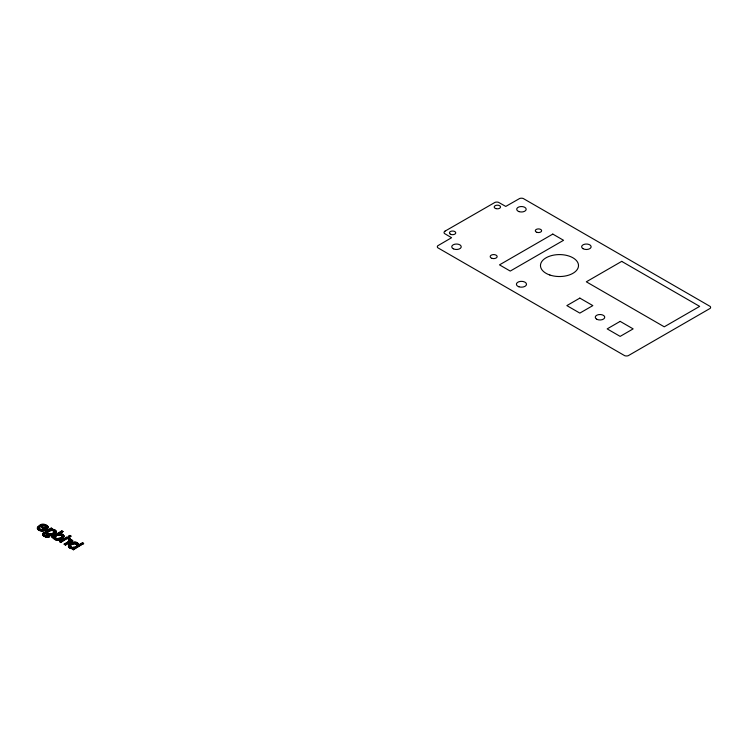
<?xml version="1.0" encoding="UTF-8"?>
<svg xmlns="http://www.w3.org/2000/svg" width="748" height="748" viewBox="0 0 748 748"><rect width="100%" height="100%" fill="white"/><g stroke="black" fill="none" stroke-linecap="round" stroke-linejoin="round"><path stroke-width="1.12" d="M70.527 543.357L68.694 545.498L68.666 546.61L72.276 548.191L72.35 549.191L73.285 548.649C60.747 548.331 76.371 536.802 78.662 544.909L78.512 543.871M52.341 529.762L52.379 528.677L51.303 528.06L42.692 533.717L42.795 535.325L45.497 537.055L49.331 536.877L48.143 535.68C45.656 536.961 42.075 533.52 46.152 532.408C46.479 541.496 64.365 529.687 51.322 529.294L51.322 529.808L54.099 530.042L54.099 529.519M72.584 547.414C84.477 545.675 70.368 539.158 70.293 546.891L72.584 547.938L70.293 546.377M70.293 546.891C69.358 542.328 81.111 543.3 75.847 547.04L75.847 546.526M62.103 536.737L62.103 536.213L60.635 538.261C63.524 537.195 61.663 533.633 59.073 534.455C56.352 533.249 54.211 539.345 54.931 536.849M39.064 527.63L39.298 529.135L39.41 527.088L38.232 526.405C35.091 530.22 42.514 532.277 45.132 530.351C52.566 527.349 42.963 521.3 39.13 525.713L44.534 529.35M44.3 534.689C43.758 535.718 45.03 532.791 46.152 532.922L46.152 532.408M54.903 537.728C55.417 534.128 61.617 535.016 62.131 535.839M47.189 532.417C46.488 534.932 48.695 528.808 51.388 529.995C53.632 528.584 55.006 533.595 54.277 530.996M54.38 531.342C53.594 533.876 49.19 535.203 47.264 533.109M53.716 538.457L53.678 537.298L52.706 537.859L51.668 536.737L52.706 537.335L53.678 536.784L53.716 538.457C57.989 544.357 70.508 534.194 59.242 533.707L59.242 534.231L61.86 534.502L61.86 533.988M78.662 544.394L78.577 544.955L82.439 542.721L83.608 543.394L73.398 549.799L72.35 549.191M46.049 533.558L46.152 532.922M42.589 534.773L42.692 533.717M46.208 527.639L45.432 528.256C34.726 525.788 47.666 523.273 46.208 527.639L46.208 528.153C47.311 525.76 42.804 525.274 41.411 526.349L44.618 528.294M37.4 528.182L37.811 527.34M37.409 528.097C39.466 531.94 46.385 530.912 48.022 527.172M53.716 537.943C56.352 540.935 62.187 539.691 63.87 536.288M46.049 533.044C47.835 536.727 54.473 535.129 55.988 531.8L55.82 530.743M47.189 532.941C48.508 530.828 52.341 529.416 54.277 531.519M39.41 527.088L39.027 528.658M42.692 534.231L43.543 532.688M69.873 538.532L70.34 540.58L71.658 539.813L72.743 540.954L65.403 545.189L64.225 543.992C65.328 543.085 71.855 541.038 68.18 538.99L69.873 538.532L70.546 540.402L70.546 539.336M64.225 544.507L68.676 541.898L69.115 541M45.17 532.118L51.303 528.06M51.322 529.294L52.379 528.677M51.322 529.808L52.379 529.201M51.668 536.737L61.878 530.846L63.038 531.519L59.242 534.231M52.594 536.718L60.953 531.903M59.242 533.707L63.038 531.519M59.606 541.318L66.946 537.092L68.105 537.756L60.766 542.515L59.606 541.318L60.766 541.991L68.105 537.756M68.349 536.279L69.816 535.428L70.995 536.11L69.517 537.475L68.349 536.279L69.517 536.961L70.995 536.11M59.606 541.842L61.439 540.785M63.271 539.719L66.946 537.606L68.105 538.28M64.225 543.992L65.403 544.666L72.743 540.43M79.54 544.909L81.476 543.796M72.276 548.191L73.285 548.134L72.35 548.677L73.398 549.284L83.608 543.394M39.298 528.612L41.832 529.565L44.534 528.836L39.13 525.713M55.006 537.55L57.325 538.607L60.635 537.747M42.589 534.259L45.497 536.531L49.331 536.363M72.332 543.076L71.425 543.422L71.425 542.908M41.757 525.049L40.57 525.479L40.57 524.965M73.22 547.396L73.22 547.91L74.548 547.63M39.859 529.565L41.131 530.023L41.131 529.5M47.507 533.418L48.396 534.446L48.396 533.932M55.651 538.663L56.156 538.382M78.512 544.385L76.763 542.59M83.608 543.908L82.439 542.721M39.41 527.602L38.232 526.405M49.331 536.877L48.143 535.68M47.994 527.125L46.657 525.133M63.861 536.269L62.636 534.353M54.838 530.369L55.436 530.8L55.436 530.276M69.321 539.991L69.368 541.159L68.18 538.99M78.129 543.394L78.129 543.908M77.512 542.945L77.512 543.459M77.287 544.301L77.353 545.526M77.175 545.395L77.175 545.909M77.035 543.992L77.035 544.507M76.866 545.778L76.866 546.292M76.642 543.712L76.642 544.226M76.128 543.469L76.128 543.983M75.95 542.347L75.95 542.861M75.567 543.31L75.567 543.833M75.099 542.225L75.099 542.739M74.959 543.244L74.959 543.759M74.304 543.263L74.304 543.777M74.183 542.216L74.183 542.739M73.893 547.293L73.893 547.807M73.622 543.357L73.622 543.871M73.398 549.284L73.398 549.799M73.248 542.337L73.248 542.852M72.949 543.534L72.949 544.058M71.995 547.358L71.995 547.873M71.658 539.813L71.658 540.327M71.621 544.133L71.621 544.656M71.453 547.209L71.453 547.732M71.35 548.106L71.35 548.621M70.967 546.984L70.967 547.508M70.639 544.871L70.639 545.385M70.555 546.695L70.555 547.218M70.49 547.882L70.49 548.406M70.321 538.897L70.321 539.411M70.349 545.255L70.349 545.769M70.19 545.647L70.172 546.545M69.816 535.428L69.816 535.951M69.723 543.89L69.723 544.404M69.704 547.517L69.704 548.041M69.517 536.961L69.517 537.475M69.386 538.298L69.386 538.822M69.078 539.663L69.078 540.178M69.106 544.432L69.106 544.946M69.078 547.087L69.078 547.601M68.676 541.384L68.676 541.898M68.694 544.983L68.694 545.498M68.666 546.61L68.666 547.125M68.479 545.544L68.47 546.61M68.049 541.786L68.049 542.3M66.946 537.092L66.946 537.606M65.403 544.666L65.403 545.189M63.861 535.755L63.87 536.802M63.655 535.25L63.655 535.764M63.673 536.84L63.673 537.354M63.253 534.783L63.253 535.306M63.281 537.373L63.281 537.887M62.701 537.896L62.701 538.41M62.009 535.484L62.009 535.998M61.878 530.846L61.878 531.361M61.934 536.606L61.934 537.129M61.925 538.41L61.925 538.925M61.747 535.166L61.747 535.68M61.635 536.999L61.635 537.513M61.345 534.876L61.345 535.39M61.027 533.754L61.027 534.278M60.99 538.887L60.99 539.402M60.85 534.642L60.85 535.166M60.766 541.991L60.766 542.515M60.308 534.502L60.308 535.016M60.158 533.661L60.158 534.184M60.046 539.243L60.046 539.766M59.709 534.437L59.709 534.951M59.326 538.326L58.662 539.018L58.662 538.504M59.073 534.455L59.073 534.97M59.092 539.486L59.092 540M58.4 534.558L58.4 535.072M58.138 539.607L58.138 540.121M57.979 538.597L57.979 539.112M57.736 534.736L57.736 535.259M57.325 538.607L57.325 539.121M57.203 539.607L57.203 540.121M56.717 538.541L56.717 539.056M56.418 535.344L56.418 535.858M56.315 539.486L56.315 540M56.007 531.248L55.988 532.314M55.773 532.361L55.773 532.875M55.492 539.243L55.492 539.757M55.361 532.913L55.361 533.427M55.408 536.082L55.408 536.606M55.259 537.868L55.259 538.382M55.109 536.466L55.109 536.98M54.754 533.446L54.754 533.96M54.726 538.878L54.726 539.392M54.024 530.687L54.024 531.202M54.165 532.09L53.847 532.987L53.847 532.464M54.09 538.42L54.09 538.943M53.95 533.969L53.95 534.483M53.632 530.407L53.632 530.921M53.678 536.784L53.575 537.924M53.267 529.322L53.267 529.836M53.136 530.173L53.136 530.687M53.061 534.418L53.061 534.932M52.799 533.231L52.799 533.745M52.706 537.335L52.706 537.859M52.594 530.023L52.594 530.547M52.154 534.755L52.154 535.269M52.014 529.967L52.014 530.482M51.388 529.995L51.388 530.51M51.481 533.838L50.817 534.53L50.817 534.016M51.229 534.979L51.229 535.493M50.742 530.098L50.742 530.622M50.163 534.119L50.163 534.633M50.275 535.091L50.275 535.605M50.079 530.295L50.079 530.809M49.527 534.137L49.527 534.661M49.349 535.091L49.349 535.605M48.938 534.072L48.938 534.596M48.723 530.921L48.723 531.435M48.751 536.596L48.751 537.111M48.508 534.988L48.508 535.503M48.143 536.746L48.143 537.26M47.994 526.611L48.022 527.686M47.835 527.742L47.835 528.256M47.9 533.698L47.9 534.212M47.76 526.087L47.76 526.601M47.685 531.678L47.685 532.193M47.741 534.773L47.741 535.288M47.498 536.812L47.498 537.326M47.32 525.592L47.32 526.106M47.442 528.303L47.442 528.817M47.367 532.052L47.367 532.567M47.152 532.782L47.152 533.296M47.059 534.455L47.059 534.97M46.844 528.845L46.844 529.36M46.834 536.802L46.834 537.316M46.441 526.648L46.404 527.836M46.488 534.035L46.488 534.558M46.283 526.33L46.283 526.854M46.152 533.576L46.152 534.091M46.161 536.709L46.161 537.223M46.049 529.369L46.049 529.883M45.768 532.632L45.768 533.146M45.619 525.779L45.619 526.293M45.553 524.647L45.553 525.161M45.497 536.531L45.497 537.055M45.132 529.827L45.132 530.351M45.123 535.362L45.123 535.877L44.628 535.026M44.693 533.371L44.693 533.894M44.665 525.405L44.665 525.919M44.319 524.376L44.319 524.89M44.207 530.173L44.207 530.687M44.179 534.044L44.151 534.885M44.188 535.951L44.188 536.466M43.534 525.292L43.534 525.807M43.543 529.294L42.589 530.042L42.589 529.519M43.337 535.372L43.337 535.886M43.262 530.397L43.262 530.912M43.019 524.339L43.019 524.853M43.038 533.184L43.038 533.707M42.795 534.811L42.795 535.325M42.393 525.433L42.393 525.956M42.299 530.5L42.299 531.015M41.832 529.565L41.832 530.089M41.355 530.482L41.355 530.996M40.467 529.332L40.467 529.846M40.457 530.341L40.457 530.856M39.616 530.08L39.616 530.594M38.821 529.696L38.821 530.21M38.26 529.322L38.26 529.836M37.839 528.93L37.839 529.444M37.54 527.246L37.54 527.761M37.55 528.527L37.55 529.042M37.4 527.667L37.409 528.612M445.06 231.123L444.518 231.534A3.488 2.01 0 0 0 444.518 233.544L451.568 237.714L437.795 245.755A3.488 2.01 0 0 0 437.795 247.766L624.739 355.702A3.488 2.01 0 0 0 628.226 355.702L710.133 308.41A3.488 2.01 0 0 0 710.133 306.399L523.189 198.472A3.488 2.01 0 0 0 519.701 198.472L505.77 206.42L498.551 202.343A3.488 2.01 0 0 0 495.064 202.343L445.06 231.123M552.8 234.087L499.496 264.867L510.248 271.075L563.553 240.295L552.8 234.087M621.71 261.379L586.32 281.809L664.261 326.811L699.651 306.381L621.71 261.379M579.84 298.106L566.853 305.605L579.84 313.103L592.837 305.605L579.84 298.106M620.157 321.378L607.17 328.886L620.157 336.385L633.145 328.886L620.157 321.378M596.642 319.181A4.75 2.74 0 0 0 604.59 317.956A4.75 2.74 0 0 0 598.774 314.599A4.75 2.74 0 0 0 596.642 319.181M549.864 275.021A19.009 10.968 0 0 0 578.503 265.652A19.009 10.968 0 0 0 550.126 256.012A19.009 10.968 0 0 0 549.864 275.021M583.038 248.701A4.75 2.74 0 0 0 590.985 247.476A4.75 2.74 0 0 0 585.17 244.11A4.75 2.74 0 0 0 583.038 248.701M536.886 232.31A3.16 1.823 0 0 0 541.636 230.73A3.16 1.823 0 0 0 536.886 229.15A3.16 1.823 0 0 0 536.886 232.31M519.075 211.637A4.75 2.74 0 0 0 526.19 209.262A4.75 2.74 0 0 0 519.075 206.887A4.75 2.74 0 0 0 519.075 211.637M453.325 248.804A4.75 2.74 0 0 0 461.142 247.326A4.75 2.74 0 0 0 455.018 244.157A4.75 2.74 0 0 0 453.325 248.804M495.784 208.58A3.16 1.823 0 0 0 500.534 207A3.16 1.823 0 0 0 495.784 205.419A3.16 1.823 0 0 0 495.784 208.58M450.343 234.152A3.16 1.823 0 0 0 455.635 233.339A3.16 1.823 0 0 0 451.755 231.095A3.16 1.823 0 0 0 450.343 234.152M491.932 258.331A3.488 2.01 0 0 0 497.158 256.592A3.488 2.01 0 0 0 491.932 254.844A3.488 2.01 0 0 0 491.932 258.331M518.916 286.793A5.068 2.927 0 0 0 526.517 284.259A5.068 2.927 0 0 0 518.916 281.725A5.068 2.927 0 0 0 518.916 286.793"/></g></svg>
